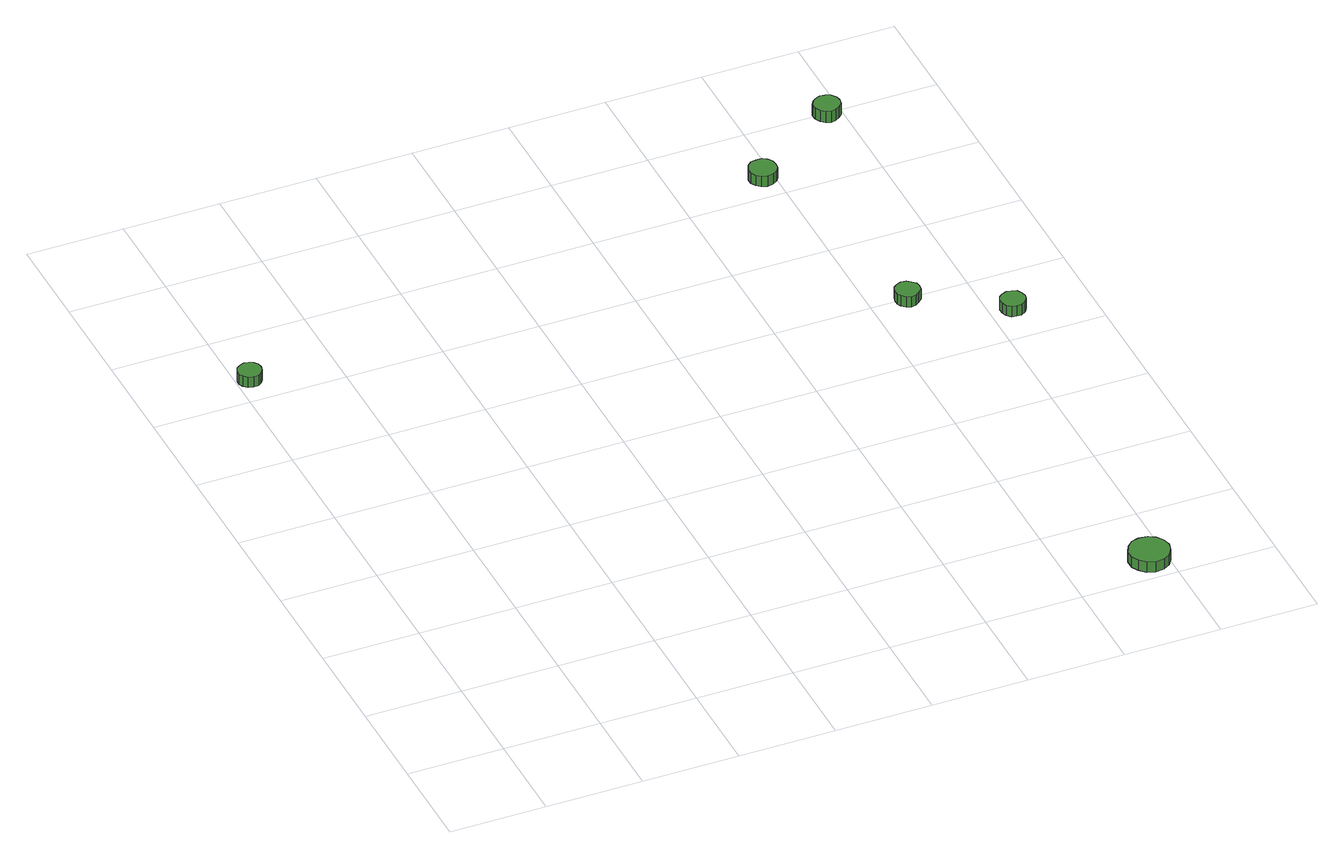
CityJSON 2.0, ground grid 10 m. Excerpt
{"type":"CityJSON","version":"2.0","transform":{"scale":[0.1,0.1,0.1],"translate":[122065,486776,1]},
"CityObjects":{
"tree1":{"type":"SolitaryVegetationObject","attributes":{"function":"something"},"geometry":[{"type":"MultiSurface","lod":"1","boundaries":[[[0,1,2,3,4,5,6,7,8,9,10,11,12,13,14]],[[15,16,17,18,19,20,21,22,23,24,25,26,27,28,29]],[[0,29,28,1]],[[1,28,27,2]],[[2,27,26,3]],[[3,26,25,4]],[[4,25,24,5]],[[5,24,23,6]],[[6,23,22,7]],[[7,22,21,8]],[[8,21,20,9]],[[9,20,19,10]],[[10,19,18,11]],[[11,18,17,12]],[[12,17,16,13]],[[13,16,15,14]],[[14,15,29,0]]]}]},
"tree2":{"type":"SolitaryVegetationObject","attributes":{"function":"something"},"geometry":[{"type":"MultiSurface","lod":"1","boundaries":[[[30,31,32,33,34,35,36,37,38,39,40,41,42,43,44]],[[45,46,47,48,49,50,51,52,53,54,55,56,57,58,59]],[[30,59,58,31]],[[31,58,57,32]],[[32,57,56,33]],[[33,56,55,34]],[[34,55,54,35]],[[35,54,53,36]],[[36,53,52,37]],[[37,52,51,38]],[[38,51,50,39]],[[39,50,49,40]],[[40,49,48,41]],[[41,48,47,42]],[[42,47,46,43]],[[43,46,45,44]],[[44,45,59,30]]]}]},
"tree3":{"type":"SolitaryVegetationObject","attributes":{"function":"something"},"geometry":[{"type":"MultiSurface","lod":"1","boundaries":[[[60,61,62,63,64,65,66,67,68,69,70,71,72,73,74]],[[75,76,77,78,79,80,81,82,83,84,85,86,87,88,89]],[[60,89,88,61]],[[61,88,87,62]],[[62,87,86,63]],[[63,86,85,64]],[[64,85,84,65]],[[65,84,83,66]],[[66,83,82,67]],[[67,82,81,68]],[[68,81,80,69]],[[69,80,79,70]],[[70,79,78,71]],[[71,78,77,72]],[[72,77,76,73]],[[73,76,75,74]],[[74,75,89,60]]]}]},
"tree4":{"type":"SolitaryVegetationObject","attributes":{"function":"something"},"geometry":[{"type":"MultiSurface","lod":"1","boundaries":[[[90,91,92,93,94,95,96,97,98,99,100,101,102,103,104]],[[105,106,107,108,109,110,111,112,113,114,115,116,117,118,119]],[[90,119,118,91]],[[91,118,117,92]],[[92,117,116,93]],[[93,116,115,94]],[[94,115,114,95]],[[95,114,113,96]],[[96,113,112,97]],[[97,112,111,98]],[[98,111,110,99]],[[99,110,109,100]],[[100,109,108,101]],[[101,108,107,102]],[[102,107,106,103]],[[103,106,105,104]],[[104,105,119,90]]]}]},
"tree5":{"type":"SolitaryVegetationObject","attributes":{"function":"something"},"geometry":[{"type":"MultiSurface","lod":"1","boundaries":[[[120,121,122,123,124,125,126,127,128,129,130,131,132,133,134]],[[135,136,137,138,139,140,141,142,143,144,145,146,147,148,149]],[[120,149,148,121]],[[121,148,147,122]],[[122,147,146,123]],[[123,146,145,124]],[[124,145,144,125]],[[125,144,143,126]],[[126,143,142,127]],[[127,142,141,128]],[[128,141,140,129]],[[129,140,139,130]],[[130,139,138,131]],[[131,138,137,132]],[[132,137,136,133]],[[133,136,135,134]],[[134,135,149,120]]]}]},
"tree6":{"type":"SolitaryVegetationObject","attributes":{"function":"something"},"geometry":[{"type":"MultiSurface","lod":"1","boundaries":[[[150,151,152,153,154,155,156,157,158,159,160,161,162,163,164]],[[165,166,167,168,169,170,171,172,173,174,175,176,177,178,179]],[[150,179,178,151]],[[151,178,177,152]],[[152,177,176,153]],[[153,176,175,154]],[[154,175,174,155]],[[155,174,173,156]],[[156,173,172,157]],[[157,172,171,158]],[[158,171,170,159]],[[159,170,169,160]],[[160,169,168,161]],[[161,168,167,162]],[[162,167,166,163]],[[163,166,165,164]],[[164,165,179,150]]]}]}
},
"vertices":[
[26,633,13],[25,638,13],[22,642,13],[18,644,13],[13,645,13],[8,643,13],[4,640,13],[2,635,13],[2,630,13],[4,626,13],[8,622,13],[13,621,13],[18,621,13],[22,624,13],[25,628,13],[25,628,1],[22,624,1],[18,621,1],[13,621,1],[8,622,1],[4,626,1],[2,630,1],[2,635,1],[4,640,1],[8,643,1],[13,645,1],[18,644,1],[22,642,1],[25,638,1],[26,633,1],
[703,29,13],[701,37,13],[696,44,13],[689,48,13],[680,49,13],[672,47,13],[666,41,13],[662,33,13],[662,24,13],[666,17,13],[672,11,13],[680,8,13],[689,9,13],[696,13,13],[701,20,13],[701,20,1],[696,13,1],[689,9,1],[680,8,1],[672,11,1],[666,17,1],[662,24,1],[662,33,1],[666,41,1],[672,47,1],[680,49,1],[689,48,1],[696,44,1],[701,37,1],[703,29,1],
[648,493,18],[647,498,18],[643,502,18],[639,505,18],[634,506,18],[629,504,18],[625,501,18],[623,496,18],[623,490,18],[625,486,18],[629,482,18],[634,480,18],[639,481,18],[643,484,18],[647,488,18],[647,488,6],[643,484,6],[639,481,6],[634,480,6],[629,482,6],[625,486,6],[623,490,6],[623,496,6],[625,501,6],[629,504,6],[634,506,6],[639,505,6],[643,502,6],[647,498,6],[648,493,6],
[602,728,15],[601,734,15],[598,739,15],[593,742,15],[587,742,15],[581,741,15],[577,737,15],[574,731,15],[574,725,15],[577,720,15],[581,716,15],[587,714,15],[593,715,15],[598,718,15],[601,722,15],[601,722,3],[598,718,3],[593,715,3],[587,714,3],[581,716,3],[577,720,3],[574,725,3],[574,731,3],[577,737,3],[581,741,3],[587,742,3],[593,742,3],[598,739,3],[601,734,3],[602,728,3],
[734,440,17],[733,445,17],[730,450,17],[725,452,17],[720,453,17],[715,451,17],[711,448,17],[709,443,17],[709,438,17],[711,433,17],[715,429,17],[720,428,17],[725,428,17],[730,431,17],[733,435,17],[733,435,5],[730,431,5],[725,428,5],[720,428,5],[715,429,5],[711,433,5],[709,438,5],[709,443,5],[711,448,5],[715,451,5],[720,453,5],[725,452,5],[730,450,5],[733,445,5],[734,440,5],
[699,799,14],[698,804,14],[694,809,14],[689,811,14],[684,812,14],[679,810,14],[675,807,14],[672,802,14],[672,796,14],[675,791,14],[679,787,14],[684,785,14],[689,786,14],[694,789,14],[698,793,14],[698,793,1],[694,789,1],[689,786,1],[684,785,1],[679,787,1],[675,791,1],[672,796,1],[672,802,1],[675,807,1],[679,810,1],[684,812,1],[689,811,1],[694,809,1],[698,804,1],[699,799,1]
]}
